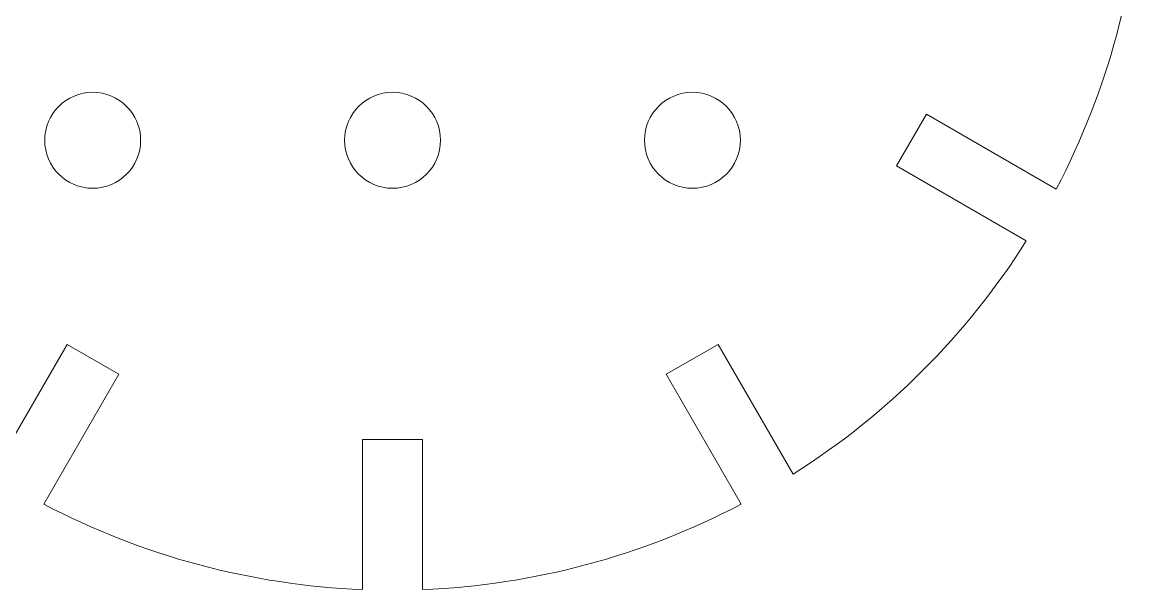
# Model space of a CAD drawing. Header units: millimetres. Extents: x 13 to 321, y 13 to 91.
# Drawn here: x 283.85 to 321.17, y 14.27 to 33.18 of the extents above; entities that cross this region are included whole.
import ezdxf

# ---------------------------------------------------------------- set-up
doc = ezdxf.new("R2010")
doc.units = ezdxf.units.MM
doc.layers.add('lazerCut', color=1, linetype='Continuous', lineweight=0, true_color=0xff0000)

# ---------------------------------------------------------------- blocks, each defined once
blk = doc.blocks.new('wheelDisk')
at = {"layer": 'lazerCut'}
for p, q in [((17.803, -9.124), (16.803, -10.856)), ((22.133, -11.624), (17.803, -9.124)), ((16.803, -10.856), (21.133, -13.356)), ((-10.856, -16.803), (-13.356, -21.133)), ((-9.124, -17.803), (-10.856, -16.803)), ((10.856, -16.803), (9.124, -17.803)), ((13.356, -21.133), (10.856, -16.803)), ((-11.624, -22.133), (-9.124, -17.803)), ((9.124, -17.803), (11.624, -22.133)), ((1, -19.98), (-1, -19.98)), ((-1, -19.98), (-1, -24.98)), ((1, -24.98), (1, -19.98))]:
    blk.add_line(p, q, dxfattribs=at)
for start, end in [(332.2924, 357.7076), (302.2924, 327.7076), (242.2924, 267.7076), (272.2924, 297.7076)]:
    blk.add_arc((0, 0), 25, start, end, dxfattribs=at)

msp = doc.modelspace()

# ---------------------------------------------------------------- linework, layer by layer
at = {"layer": 'lazerCut', "lineweight": 0}
for centre in [(286.193, 29.247), (296.193, 29.247), (306.193, 29.247)]:
    msp.add_circle(centre, 1.6, dxfattribs=at)

# ---------------------------------------------------------------- block references
msp.add_blockref('wheelDisk', (296.193, 39.247), dxfattribs=at)

doc.saveas('drawing.dxf')
